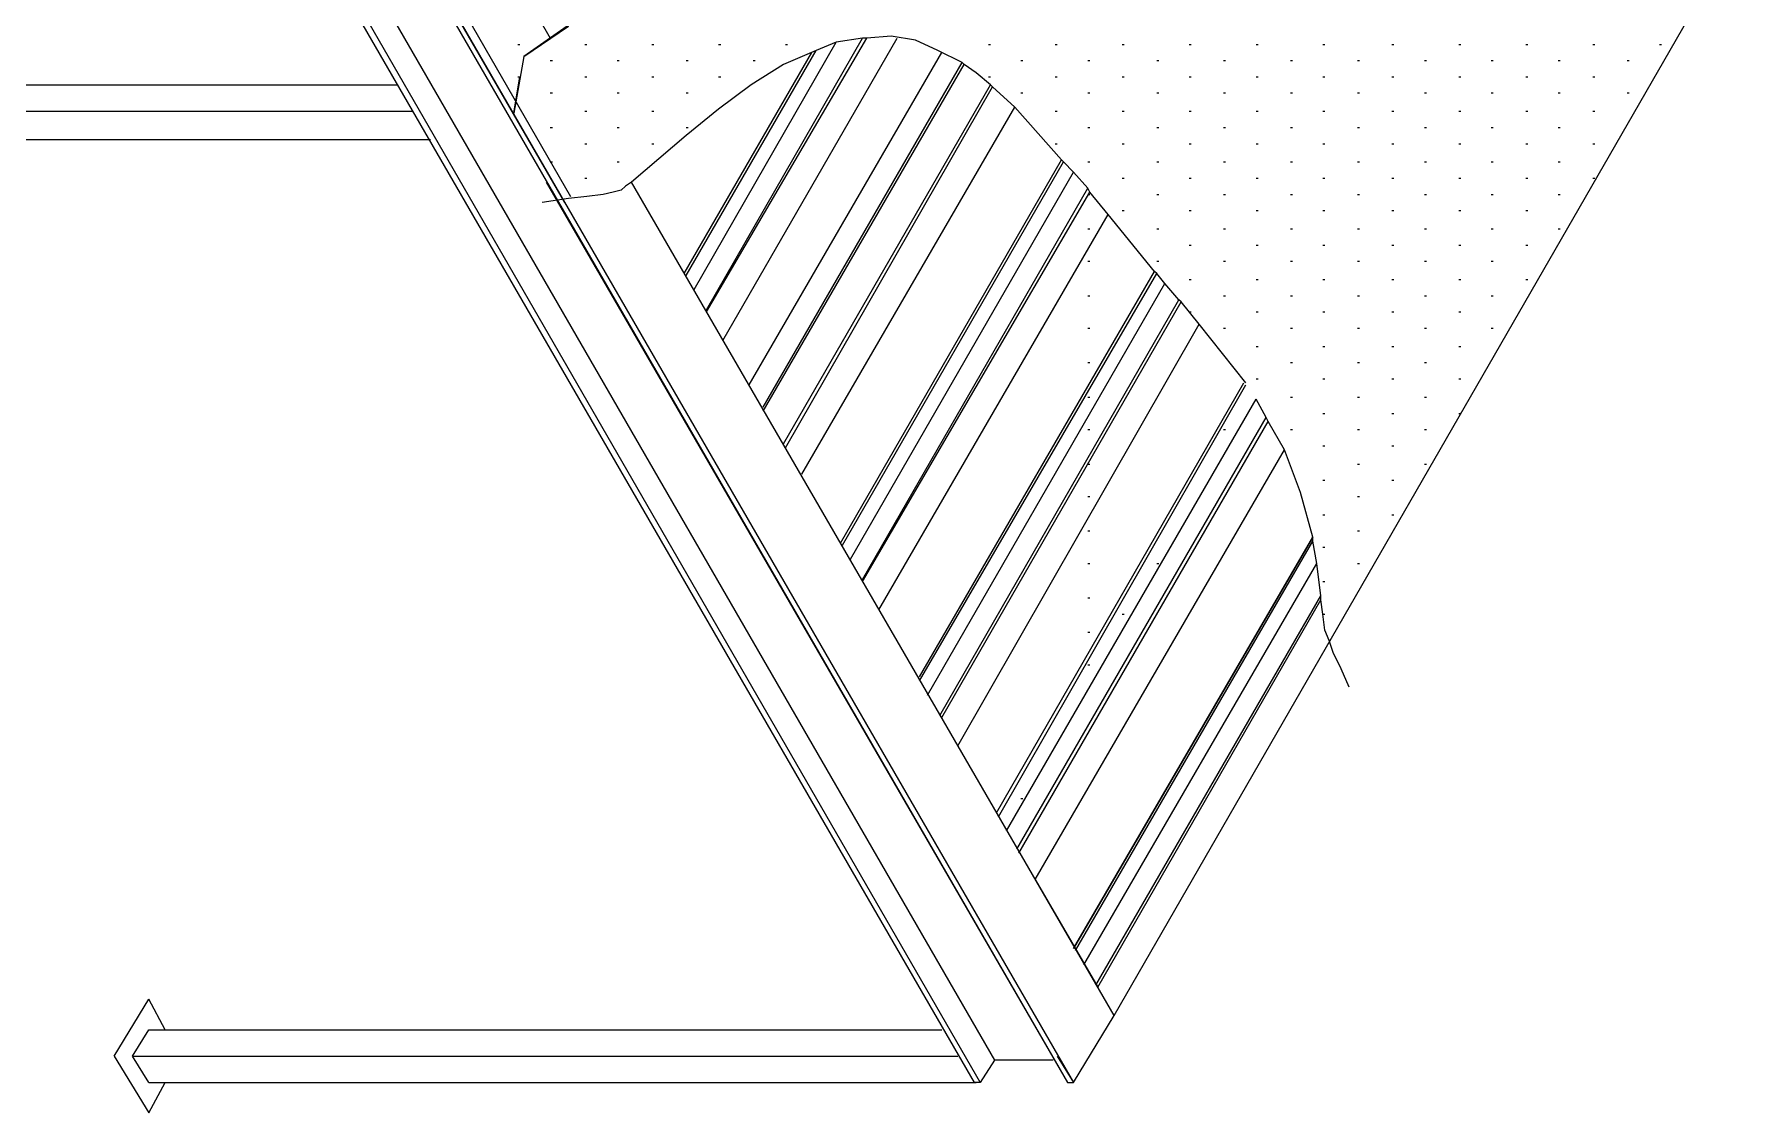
# Model space of a CAD drawing. Header units: millimetres. Extents: x 0 to 210, y 0 to 297.
# Drawn here: x 74.44 to 110.15, y 59.99 to 82.51 of the extents above; entities that cross this region are included whole.
import ezdxf

# ---------------------------------------------------------------- set-up
doc = ezdxf.new("R2010")
doc.units = ezdxf.units.MM
doc.header["$MEASUREMENT"] = 0
doc.layers.get('0').update_dxf_attribs({"linetype": 'CONTINUOUS'})

msp = doc.modelspace()

# ---------------------------------------------------------------- linework, layer by layer
at = {"color": 0, "linetype": 'Continuous', "lineweight": 15, "true_color": 0x000007}
for p, q in [((70.951, 101.854), (94.488, 61.087)), ((70.527, 101.346), (94.065, 60.621)), ((70.697, 101.346), (94.192, 60.621)), ((72.475, 101.346), (96.012, 60.621)), ((72.602, 101.346), (96.139, 60.621)), ((72.602, 101.346), (85.513, 78.994)), ((72.813, 101.346), (85.64, 79.121)), ((74.295, 101.346), (85.217, 82.423)), ((89.239, 85.259), (84.667, 82.042)), ((96.986, 62.018), (110.151, 84.878)), ((88.053, 77.47), (90.763, 82.169)), ((88.223, 77.174), (91.186, 82.338)), ((88.477, 76.708), (91.821, 82.423)), ((88.477, 76.75), (91.736, 82.423)), ((88.815, 76.115), (92.456, 82.423)), ((88.011, 77.512), (90.678, 82.127)), ((89.366, 75.184), (93.387, 82.127)), ((89.662, 74.718), (93.811, 81.915)), ((89.662, 74.634), (93.853, 81.873)), ((65.447, 81.449), (82.042, 81.449)), ((90.085, 73.956), (94.403, 81.449)), ((90.128, 73.872), (94.446, 81.407)), ((94.911, 80.984), (94.446, 81.407)), ((65.109, 80.899), (82.338, 80.899)), ((90.466, 73.321), (94.911, 80.984)), ((88.053, 80.391), (86.91, 79.417)), ((65.447, 80.306), (82.719, 80.306)), ((91.271, 71.882), (95.885, 79.883)), ((91.271, 71.882), (95.885, 79.883)), ((91.313, 71.84), (95.927, 79.841)), ((85.132, 79.417), (96.012, 60.621)), ((96.986, 62.018), (86.91, 79.417)), ((91.482, 71.543), (96.139, 79.629)), ((91.736, 71.12), (96.435, 79.29)), ((96.435, 79.29), (96.139, 79.629)), ((91.736, 71.078), (96.478, 79.206)), ((92.075, 70.485), (96.859, 78.74)), ((92.922, 69.088), (97.832, 77.555)), ((92.922, 69.088), (97.832, 77.555)), ((92.922, 69.088), (97.832, 77.555)), ((92.922, 69.003), (97.875, 77.512)), ((93.091, 68.707), (98.044, 77.301)), ((93.345, 68.284), (98.34, 76.962)), ((93.387, 68.241), (98.383, 76.92)), ((93.726, 67.649), (98.764, 76.454)), ((99.737, 75.226), (98.764, 76.454)), ((94.53, 66.252), (99.695, 75.226)), ((94.53, 66.252), (99.695, 75.226)), ((94.53, 66.252), (99.695, 75.226)), ((94.573, 66.167), (99.737, 75.184)), ((94.742, 65.871), (99.949, 74.888)), ((94.954, 65.49), (100.161, 74.507)), ((94.996, 65.405), (100.203, 74.422)), ((95.335, 64.855), (100.542, 73.829)), ((96.139, 63.415), (101.134, 72.009)), ((96.181, 63.373), (101.134, 71.924)), ((96.351, 63.077), (101.219, 71.459)), ((101.304, 70.781), (101.219, 71.459)), ((96.605, 62.653), (101.304, 70.781)), ((96.647, 62.611), (101.304, 70.697)), ((95.335, 64.855), (96.647, 62.611)), ((95.335, 64.855), (96.647, 62.611)), ((76.115, 61.172), (76.835, 62.357)), ((77.174, 61.722), (76.835, 62.357)), ((76.496, 61.172), (76.835, 61.722)), ((76.835, 61.722), (93.387, 61.722)), ((76.496, 61.172), (93.726, 61.172)), ((76.835, 60.621), (76.496, 61.172)), ((95.716, 61.087), (94.488, 61.087)), ((76.835, 60.621), (94.107, 60.621)), ((96.012, 60.621), (96.139, 60.621)), ((96.012, 60.621), (96.139, 60.621))]:
    msp.add_line(p, q, dxfattribs=at)
at = {"color": 0, "linetype": 'Continuous', "lineweight": 9, "true_color": 0x000008}
for p, q in [((84.54, 82.296), (84.582, 82.296)), ((85.937, 82.296), (85.979, 82.296)), ((87.334, 82.296), (87.376, 82.296)), ((88.731, 82.296), (88.773, 82.296)), ((90.128, 82.296), (90.17, 82.296)), ((94.361, 82.296), (94.403, 82.296)), ((95.758, 82.296), (95.8, 82.296)), ((97.155, 82.296), (97.197, 82.296)), ((98.552, 82.296), (98.594, 82.296)), ((99.949, 82.296), (99.991, 82.296)), ((101.346, 82.296), (101.388, 82.296)), ((102.785, 82.296), (102.828, 82.296)), ((104.182, 82.296), (104.225, 82.296)), ((105.579, 82.296), (105.622, 82.296)), ((106.976, 82.296), (107.019, 82.296)), ((108.373, 82.296), (108.416, 82.296)), ((85.217, 81.957), (85.259, 81.957)), ((86.614, 81.957), (86.656, 81.957)), ((88.053, 81.957), (88.096, 81.957)), ((89.45, 81.957), (89.493, 81.957)), ((95.038, 81.957), (95.081, 81.957)), ((96.435, 81.957), (96.478, 81.957)), ((97.875, 81.957), (97.917, 81.957)), ((99.272, 81.957), (99.314, 81.957)), ((100.669, 81.957), (100.711, 81.957)), ((102.066, 81.957), (102.108, 81.957)), ((103.463, 81.957), (103.505, 81.957)), ((104.86, 81.957), (104.902, 81.957)), ((106.257, 81.957), (106.299, 81.957)), ((107.696, 81.957), (107.738, 81.957)), ((84.54, 81.619), (84.582, 81.619)), ((85.937, 81.619), (85.979, 81.619)), ((87.334, 81.619), (87.376, 81.619)), ((88.731, 81.619), (88.773, 81.619)), ((94.361, 81.619), (94.403, 81.619)), ((95.758, 81.619), (95.8, 81.619)), ((97.155, 81.619), (97.197, 81.619)), ((98.552, 81.619), (98.594, 81.619)), ((99.949, 81.619), (99.991, 81.619)), ((101.346, 81.619), (101.388, 81.619)), ((102.785, 81.619), (102.828, 81.619)), ((104.182, 81.619), (104.225, 81.619)), ((105.579, 81.619), (105.622, 81.619)), ((106.976, 81.619), (107.019, 81.619)), ((85.217, 81.28), (85.259, 81.28)), ((86.614, 81.28), (86.656, 81.28)), ((88.053, 81.28), (88.096, 81.28)), ((95.038, 81.28), (95.081, 81.28)), ((96.435, 81.28), (96.478, 81.28)), ((97.875, 81.28), (97.917, 81.28)), ((99.272, 81.28), (99.314, 81.28)), ((100.669, 81.28), (100.711, 81.28)), ((102.066, 81.28), (102.108, 81.28)), ((103.463, 81.28), (103.505, 81.28)), ((104.86, 81.28), (104.902, 81.28)), ((106.257, 81.28), (106.299, 81.28)), ((107.696, 81.28), (107.738, 81.28)), ((85.937, 80.899), (85.979, 80.899)), ((87.334, 80.899), (87.376, 80.899)), ((95.758, 80.899), (95.8, 80.899)), ((97.155, 80.899), (97.197, 80.899)), ((98.552, 80.899), (98.594, 80.899)), ((99.949, 80.899), (99.991, 80.899)), ((101.346, 80.899), (101.388, 80.899)), ((102.785, 80.899), (102.828, 80.899)), ((104.182, 80.899), (104.225, 80.899)), ((105.579, 80.899), (105.622, 80.899)), ((106.976, 80.899), (107.019, 80.899)), ((85.217, 80.56), (85.259, 80.56)), ((86.614, 80.56), (86.656, 80.56)), ((88.053, 80.56), (88.096, 80.56)), ((96.435, 80.56), (96.478, 80.56)), ((97.875, 80.56), (97.917, 80.56)), ((99.272, 80.56), (99.314, 80.56)), ((100.669, 80.56), (100.711, 80.56)), ((102.066, 80.56), (102.108, 80.56)), ((103.463, 80.56), (103.505, 80.56)), ((104.86, 80.56), (104.902, 80.56)), ((106.257, 80.56), (106.299, 80.56)), ((85.937, 80.222), (85.979, 80.222)), ((87.334, 80.222), (87.376, 80.222)), ((95.758, 80.222), (95.8, 80.222)), ((97.155, 80.222), (97.197, 80.222)), ((98.552, 80.222), (98.594, 80.222)), ((99.949, 80.222), (99.991, 80.222)), ((101.346, 80.222), (101.388, 80.222)), ((102.785, 80.222), (102.828, 80.222)), ((104.182, 80.222), (104.225, 80.222)), ((105.579, 80.222), (105.622, 80.222)), ((106.976, 80.222), (107.019, 80.222)), ((85.217, 79.841), (85.259, 79.841)), ((86.614, 79.841), (86.656, 79.841)), ((96.435, 79.841), (96.478, 79.841)), ((97.875, 79.841), (97.917, 79.841)), ((99.272, 79.841), (99.314, 79.841)), ((100.669, 79.841), (100.711, 79.841)), ((102.066, 79.841), (102.108, 79.841)), ((103.463, 79.841), (103.505, 79.841)), ((104.86, 79.841), (104.902, 79.841)), ((106.257, 79.841), (106.299, 79.841)), ((85.937, 79.502), (85.979, 79.502)), ((97.155, 79.502), (97.197, 79.502)), ((98.552, 79.502), (98.594, 79.502)), ((99.949, 79.502), (99.991, 79.502)), ((101.346, 79.502), (101.388, 79.502)), ((102.785, 79.502), (102.828, 79.502)), ((104.182, 79.502), (104.225, 79.502)), ((105.579, 79.502), (105.622, 79.502)), ((106.976, 79.502), (107.019, 79.502)), ((96.435, 79.163), (96.478, 79.163)), ((97.875, 79.163), (97.917, 79.163)), ((99.272, 79.163), (99.314, 79.163)), ((100.669, 79.163), (100.711, 79.163)), ((102.066, 79.163), (102.108, 79.163)), ((103.463, 79.163), (103.505, 79.163)), ((104.86, 79.163), (104.902, 79.163)), ((106.257, 79.163), (106.299, 79.163)), ((97.155, 78.825), (97.197, 78.825)), ((98.552, 78.825), (98.594, 78.825)), ((99.949, 78.825), (99.991, 78.825)), ((101.346, 78.825), (101.388, 78.825)), ((102.785, 78.825), (102.828, 78.825)), ((104.182, 78.825), (104.225, 78.825)), ((105.579, 78.825), (105.622, 78.825)), ((96.435, 78.444), (96.478, 78.444)), ((97.875, 78.444), (97.917, 78.444)), ((99.272, 78.444), (99.314, 78.444)), ((100.669, 78.444), (100.711, 78.444)), ((102.066, 78.444), (102.108, 78.444)), ((103.463, 78.444), (103.505, 78.444)), ((104.86, 78.444), (104.902, 78.444)), ((106.257, 78.444), (106.299, 78.444)), ((98.552, 78.105), (98.594, 78.105)), ((99.949, 78.105), (99.991, 78.105)), ((101.346, 78.105), (101.388, 78.105)), ((102.785, 78.105), (102.828, 78.105)), ((104.182, 78.105), (104.225, 78.105)), ((105.579, 78.105), (105.622, 78.105)), ((96.435, 77.766), (96.478, 77.766)), ((97.875, 77.766), (97.917, 77.766)), ((99.272, 77.766), (99.314, 77.766)), ((100.669, 77.766), (100.711, 77.766)), ((102.066, 77.766), (102.108, 77.766)), ((103.463, 77.766), (103.505, 77.766)), ((104.86, 77.766), (104.902, 77.766)), ((98.552, 77.385), (98.594, 77.385)), ((99.949, 77.385), (99.991, 77.385)), ((101.346, 77.385), (101.388, 77.385)), ((102.785, 77.385), (102.828, 77.385)), ((104.182, 77.385), (104.225, 77.385)), ((105.579, 77.385), (105.622, 77.385)), ((96.435, 77.047), (96.478, 77.047)), ((99.272, 77.047), (99.314, 77.047)), ((100.669, 77.047), (100.711, 77.047)), ((102.066, 77.047), (102.108, 77.047)), ((103.463, 77.047), (103.505, 77.047)), ((104.86, 77.047), (104.902, 77.047)), ((98.552, 76.708), (98.594, 76.708)), ((99.949, 76.708), (99.991, 76.708)), ((101.346, 76.708), (101.388, 76.708)), ((102.785, 76.708), (102.828, 76.708)), ((104.182, 76.708), (104.225, 76.708)), ((96.435, 76.369), (96.478, 76.369)), ((99.272, 76.369), (99.314, 76.369)), ((100.669, 76.369), (100.711, 76.369)), ((102.066, 76.369), (102.108, 76.369)), ((103.463, 76.369), (103.505, 76.369)), ((104.86, 76.369), (104.902, 76.369)), ((99.949, 75.988), (99.991, 75.988)), ((101.346, 75.988), (101.388, 75.988)), ((102.785, 75.988), (102.828, 75.988)), ((104.182, 75.988), (104.225, 75.988)), ((96.435, 75.65), (96.478, 75.65)), ((100.669, 75.65), (100.711, 75.65)), ((102.066, 75.65), (102.108, 75.65)), ((103.463, 75.65), (103.505, 75.65)), ((99.949, 75.311), (99.991, 75.311)), ((101.346, 75.311), (101.388, 75.311)), ((102.785, 75.311), (102.828, 75.311)), ((104.182, 75.311), (104.225, 75.311)), ((96.435, 74.93), (96.478, 74.93)), ((100.669, 74.93), (100.711, 74.93)), ((102.066, 74.93), (102.108, 74.93)), ((103.463, 74.93), (103.505, 74.93)), ((101.346, 74.591), (101.388, 74.591)), ((102.785, 74.591), (102.828, 74.591)), ((104.182, 74.591), (104.225, 74.591)), ((96.435, 74.253), (96.478, 74.253)), ((99.272, 74.253), (99.314, 74.253)), ((100.669, 74.253), (100.711, 74.253)), ((102.066, 74.253), (102.108, 74.253)), ((103.463, 74.253), (103.505, 74.253)), ((101.346, 73.914), (101.388, 73.914)), ((102.785, 73.914), (102.828, 73.914)), ((96.435, 73.533), (96.478, 73.533)), ((102.066, 73.533), (102.108, 73.533)), ((103.463, 73.533), (103.505, 73.533)), ((96.435, 72.856), (96.478, 72.856)), ((101.346, 73.194), (101.388, 73.194)), ((102.066, 72.856), (102.108, 72.856)), ((102.785, 73.194), (102.828, 73.194)), ((96.435, 72.136), (96.478, 72.136)), ((101.346, 72.475), (101.388, 72.475)), ((102.066, 72.136), (102.108, 72.136)), ((102.785, 72.475), (102.828, 72.475)), ((101.346, 71.797), (101.388, 71.797)), ((96.435, 71.459), (96.478, 71.459)), ((97.875, 71.459), (97.917, 71.459)), ((102.066, 71.459), (102.108, 71.459)), ((101.346, 71.078), (101.388, 71.078)), ((96.435, 70.739), (96.478, 70.739)), ((97.155, 70.4), (97.197, 70.4)), ((101.346, 70.4), (101.388, 70.4)), ((96.435, 70.019), (96.478, 70.019)), ((96.435, 69.342), (96.478, 69.342)), ((95.038, 66.548), (95.081, 66.548))]:
    msp.add_line(p, q, dxfattribs=at)
at = {"color": 0, "linetype": 'Continuous', "lineweight": 15, "true_color": 0x000007}
for points in [[(86.529, 83.354), (84.667, 82.042), (84.455, 80.857)], [(90.763, 82.169), (90.085, 81.873), (89.408, 81.449), (88.731, 80.941), (88.053, 80.391)], [(94.446, 81.407), (94.403, 81.449), (94.107, 81.703), (93.853, 81.873), (93.811, 81.915), (93.303, 82.169), (92.837, 82.381), (92.329, 82.465), (91.821, 82.423), (91.736, 82.423), (91.186, 82.338), (90.763, 82.169)], [(84.667, 82.042), (84.455, 80.857), (84.582, 81.619)], [(96.139, 79.629), (95.927, 79.841), (95.885, 79.883), (94.911, 80.984)], [(86.91, 79.417), (86.783, 79.333), (86.699, 79.248), (86.529, 79.206), (86.318, 79.163), (85.979, 79.121), (85.598, 79.079), (85.048, 78.994)], [(97.832, 77.555), (96.859, 78.74), (96.478, 79.206), (96.435, 79.29)], [(98.764, 76.454), (98.383, 76.92), (98.34, 76.962), (98.044, 77.301), (97.875, 77.512), (97.832, 77.555)], [(101.134, 72.009), (100.88, 72.94), (100.542, 73.829), (100.203, 74.422), (100.161, 74.507), (99.949, 74.888)], [(101.219, 71.459), (101.134, 71.924), (101.134, 72.009)], [(101.896, 68.876), (101.727, 69.257), (101.558, 69.596), (101.473, 69.85), (101.388, 70.062), (101.346, 70.4), (101.304, 70.697), (101.304, 70.781)], [(95.8, 61.172), (96.139, 60.621), (96.986, 62.018)], [(76.115, 61.172), (76.835, 59.986), (77.174, 60.621)], [(94.488, 61.087), (94.192, 60.621), (94.065, 60.621)]]:
    msp.add_lwpolyline(points, dxfattribs=at)
for points in [[(84.667, 82.042), (85.598, 82.677)], [(96.139, 63.415), (101.134, 72.009)]]:
    msp.add_lwpolyline(points, close=True, dxfattribs=at)

doc.saveas('drawing.dxf')
